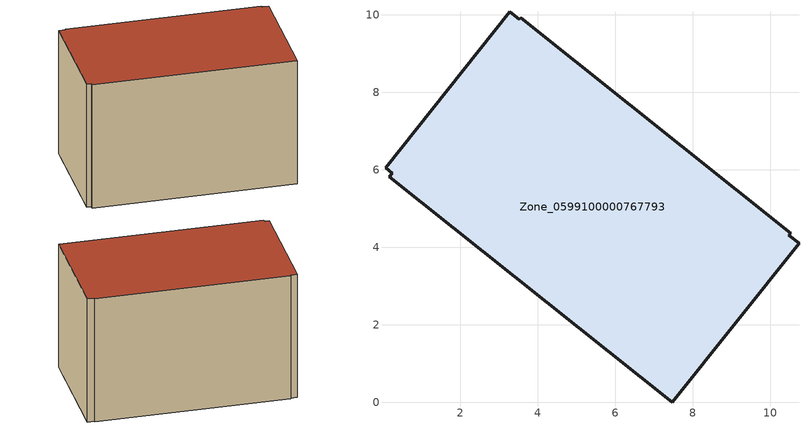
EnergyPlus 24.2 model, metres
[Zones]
Zone_0599100000767793
 floor ground (C_G): 10.49,4.31 10.75,4.1 7.48,0 0.17,5.82 0.25,5.91 0.08,6.05 3.29,10.07 3.53,9.88 3.56,9.93 10.53,4.37 z0.34
 wall outside (C_F): 10.75,4.1 10.49,4.31 10.53,4.37 3.56,9.93 3.53,9.88 3.29,10.07 0.08,6.05 0.25,5.91 0.17,5.82 7.48,0 10.75,4.1 z0.34:6.51
 roof outside (C_R): 10.53,4.37 3.56,9.93 3.53,9.88 3.29,10.07 0.08,6.05 0.25,5.91 0.17,5.82 7.48,0 10.75,4.1 10.49,4.31 z6.51
[BUILDING]
Pand.0599100000767793: North Axis=0; Terrain=City; Loads Convergence Tolerance Value=0.04; Temperature Convergence Tolerance Value=0.4; Solar Distribution=FullExterior; Maximum Number of Warmup Days=25; Minimum Number of Warmup Days=1
[Site:Location]
Rotterdam.The.Hague.AP_ZH_NLD Design_Conditions: Latitude=51.96; Longitude=4.45; Time Zone=1; Elevation=-4.5
[SITE:GROUNDTEMPERATURE:BUILDINGSURFACE]
18, 18, 18, 18, 18, 18, 18, 18, 18, 18, 18, 18
[MATERIAL] Thermal Absorptance=0.9; Solar Absorptance=0.7; Visible Absorptance=0.7
Name | Roughness | Thickness | Conductivity | Density | Specific Heat
G.TC.2006-2014 | MediumSmooth | 0.15 | 0.06 | 540 | 1210
F.TC.2006-2014 | Rough | 0.3 | 0.12 | 1920 | 840
R.TC.2006-2014 | MediumRough | 0.2 | 0.08 | 1500 | 1000
[CONSTRUCTION]
C_G: G.TC.2006-2014
C_F: F.TC.2006-2014
C_R: R.TC.2006-2014
[ZONE]
Zone_0599100000767793: Type=1; Multiplier=1; Ceiling Height=Autocalculate; Volume=Autocalculate; Floor Area=autocalculate; Part of Total Floor Area=Yes
[ZONEINFILTRATION:DESIGNFLOWRATE]
Infil_Zone_0599100000767793: Zone or ZoneList or Space or SpaceList=Zone_0599100000767793; Schedule=AlwaysOn; Design Flow Rate Calculation Method=Flow/Area; Flow Rate per Floor Area=0.0015; Constant Term Coefficient=1; Temperature Term Coefficient=0; Velocity Term Coefficient=0; Velocity Squared Term Coefficient=0
[HVACTEMPLATE:ZONE:IDEALLOADSAIRSYSTEM]
Zone_0599100000767793: Maximum Heating Supply Air Temperature=50; Minimum Cooling Supply Air Temperature=13; Maximum Heating Supply Air Humidity Ratio=0.0156; Minimum Cooling Supply Air Humidity Ratio=0.0077; Heating Limit=NoLimit; Cooling Limit=NoLimit; Dehumidification Control Type=ConstantSensibleHeatRatio; Cooling Sensible Heat Ratio=0.7; Dehumidification Setpoint=60; Humidification Control Type=None; Humidification Setpoint=30; Outdoor Air Method=None; Outdoor Air Flow Rate per Person=0.00944; Outdoor Air Flow Rate per Zone Floor Area=0; Outdoor Air Flow Rate per Zone=0; Demand Controlled Ventilation Type=None; Outdoor Air Economizer Type=NoEconomizer; Heat Recovery Type=None; Sensible Heat Recovery Effectiveness=0.7; Latent Heat Recovery Effectiveness=0.65
[ZONECONTROL:THERMOSTAT]
ThermostatControl_Zone_0599100000767793: Zone or ZoneList=Zone_0599100000767793; Control Type Schedule=DualSetpointControlType; Control 1=Thermostat_Zone_0599100000767793; Temperature Difference Between Cutout And Setpoint=0
[THERMOSTATSETPOINT:DUALSETPOINT]
Thermostat_Zone_0599100000767793: Heating Setpoint Temperature Schedule=HeatingSetpoint_Zone_0599100000767793; Cooling Setpoint Temperature Schedule=CoolingSetpoint_Zone_0599100000767793
[SCHEDULE:COMPACT]
HeatingSetpoint_Zone_0599100000767793: Through: 12/31, For: AllDays, Until: 24:00, 21
CoolingSetpoint_Zone_0599100000767793: Through: 12/31, For: AllDays, Until: 24:00, 24
DualSetpointControlType: Through: 12/31, For: AllDays, Until: 24:00, 4
AlwaysOn: Through: 12/31, For: AllDays, Until: 24:00, 1
